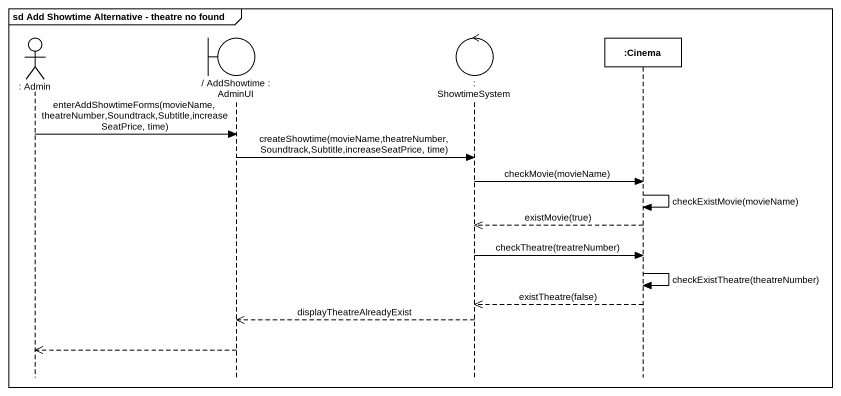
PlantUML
@startuml
mainframe sd Add Showtime Alternative - theatre no found
hide footbox
actor ": Admin" as Admin
boundary "/ AddShowtime : AdminUI" as AddShowtime_AdminUI
control ": ShowtimeSystem" as ShowtimeSystem
participant ":Cinema" as Cinema

Admin -> AddShowtime_AdminUI : enterAddShowtimeForms(movieName,theatreNumber,Soundtrack,Subtitle,increaseSeatPrice, time)
AddShowtime_AdminUI -> ShowtimeSystem : createShowtime(movieName,theatreNumber,Soundtrack,Subtitle,increaseSeatPrice, time)
ShowtimeSystem -> Cinema : checkMovie(movieName)
Cinema -> Cinema : checkExistMovie(movieName)
Cinema -->> ShowtimeSystem : existMovie(true)
ShowtimeSystem -> Cinema : checkTheatre(treatreNumber)
Cinema -> Cinema : checkExistTheatre(theatreNumber)
Cinema -->> ShowtimeSystem : existTheatre(false)
ShowtimeSystem -->> AddShowtime_AdminUI : displayTheatreAlreadyExist
AddShowtime_AdminUI -->> Admin
@enduml
